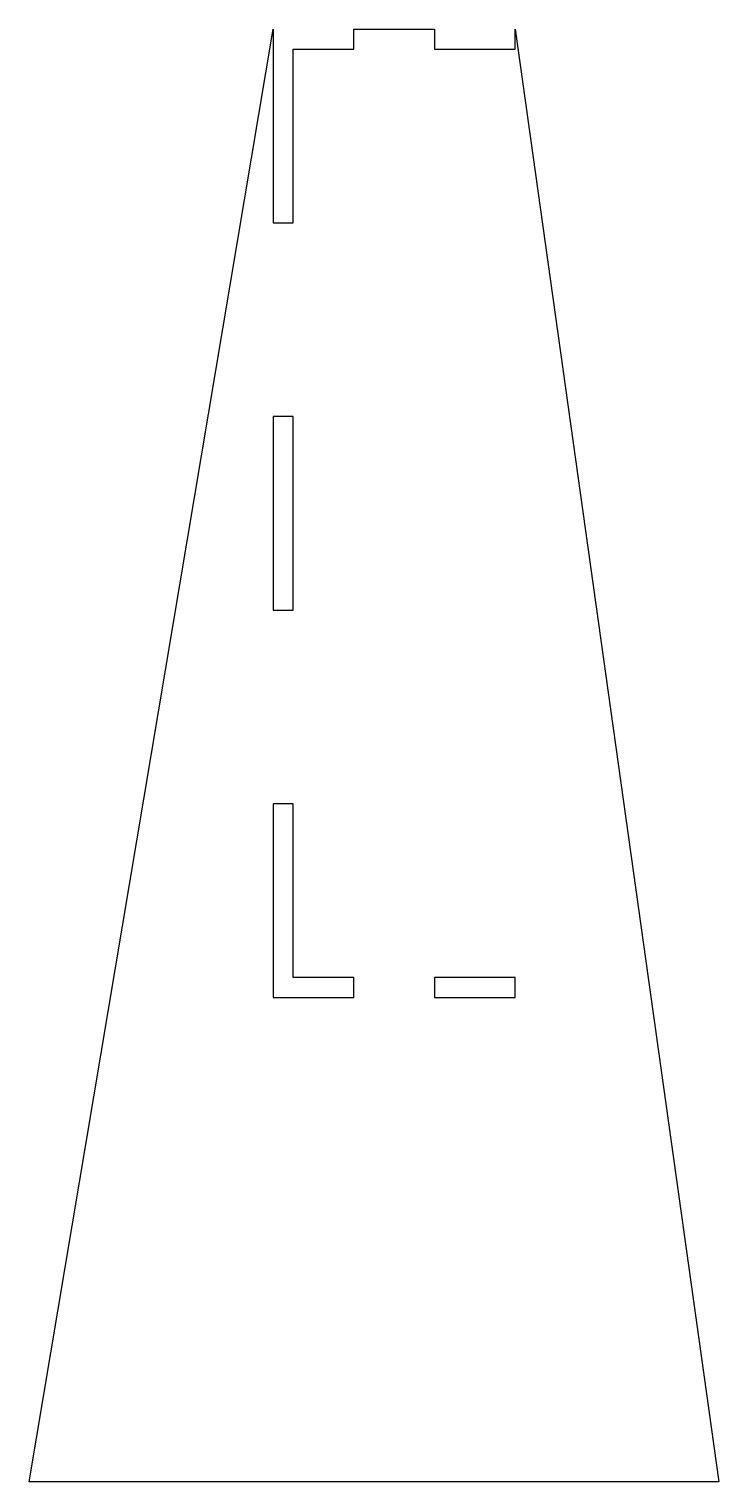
# Model space of a CAD drawing. Header units: millimetres. Extents: x -85 to 0, y 0 to 180.
import ezdxf

# ---------------------------------------------------------------- set-up
doc = ezdxf.new("R2010")
doc.units = ezdxf.units.MM
doc.layers.get('0').update_dxf_attribs({"linetype": 'CONTINUOUS'})

msp = doc.modelspace()

# ---------------------------------------------------------------- linework, layer by layer
for points in [[(-52.74, 156), (-52.74, 177.5), (-45.24, 177.5), (-45.24, 180), (-35.24, 180), (-35.24, 177.5), (-25.24, 177.5), (-25.24, 180), (0, 0), (-85.48, 0), (-55.24, 180), (-55.24, 156)], [(-55.24, 132), (-55.24, 108), (-52.74, 108), (-52.74, 132)], [(-55.24, 84), (-55.24, 60), (-45.24, 60), (-45.24, 62.5), (-52.74, 62.5), (-52.74, 84)], [(-35.24, 62.5), (-35.24, 60), (-25.24, 60), (-25.24, 62.5)]]:
    msp.add_lwpolyline(points, close=True)

doc.saveas('drawing.dxf')
